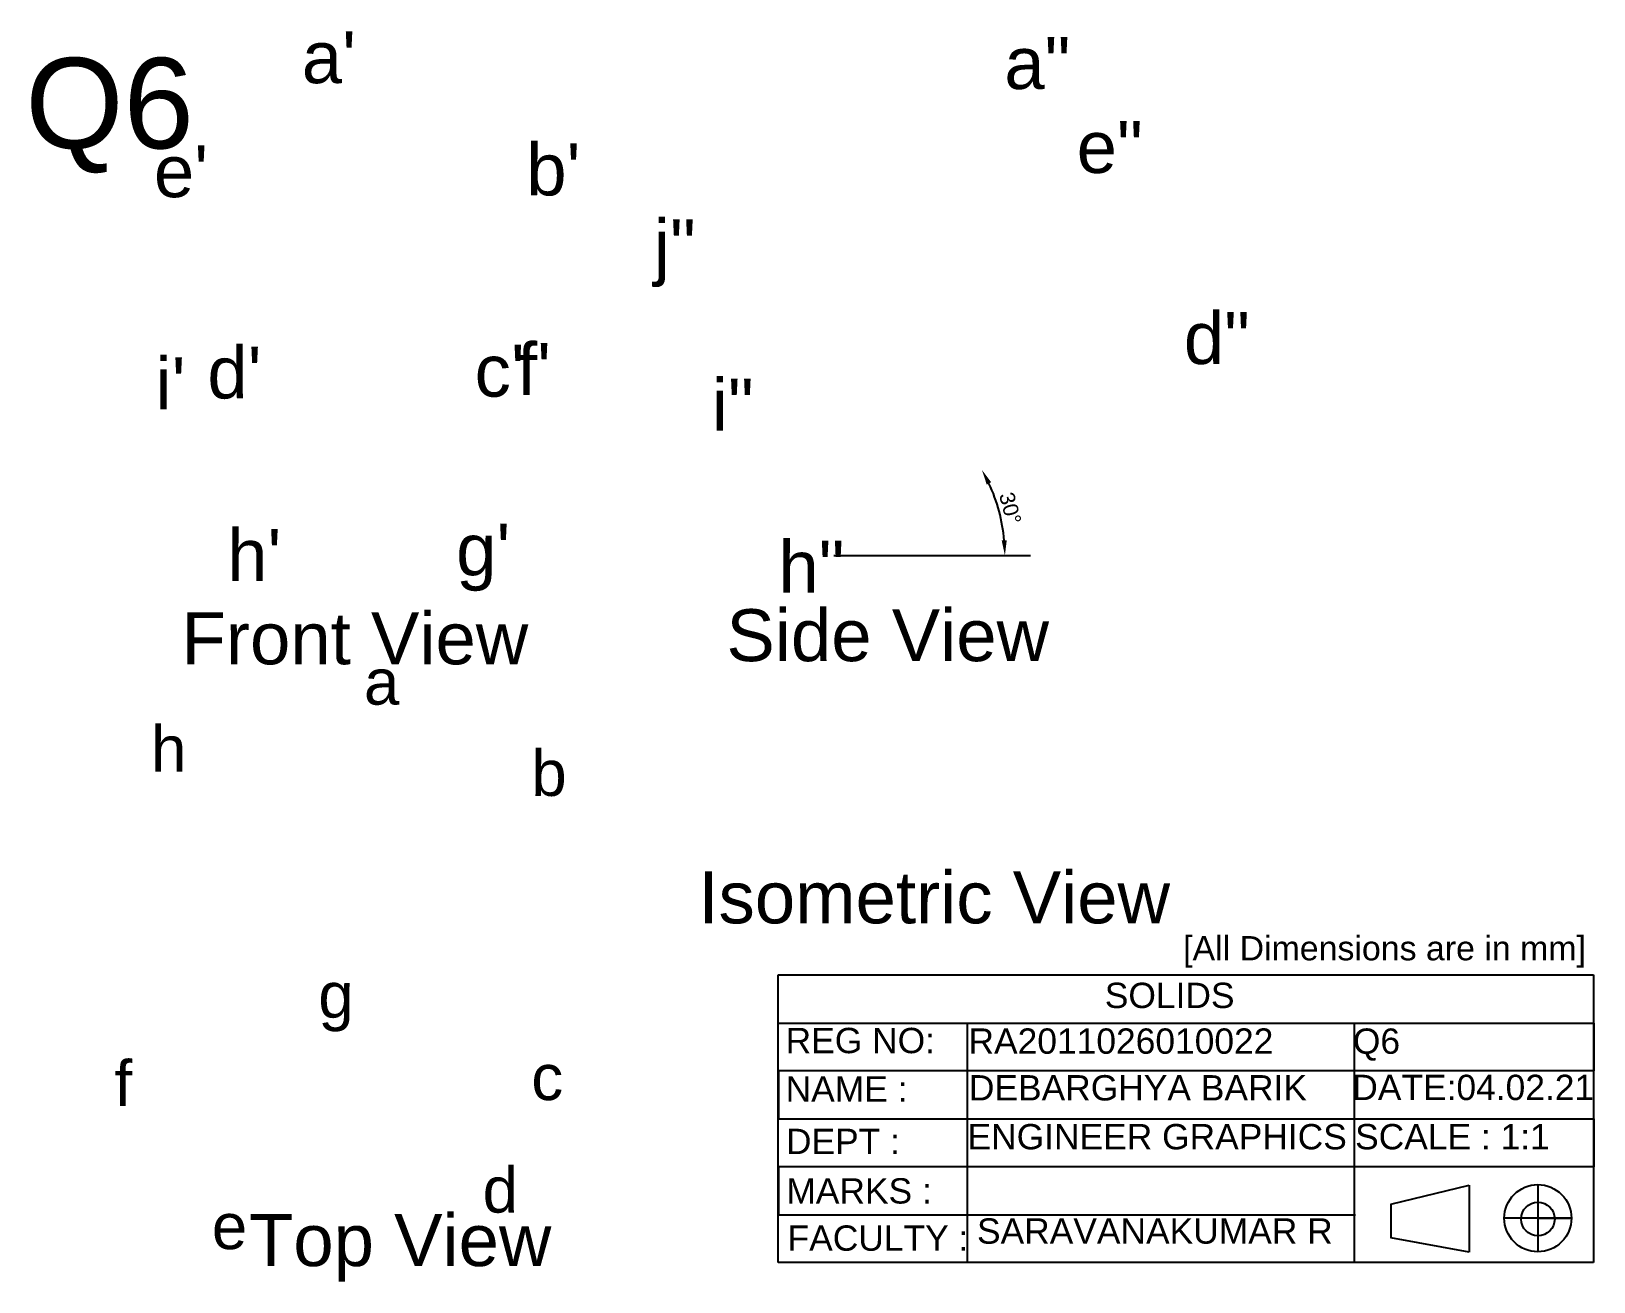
# Paper-space layout 'Q5' of a CAD drawing. Header units: millimetres. Extents: x 0 to 258, y 0 to 206.
import ezdxf

# ---------------------------------------------------------------- set-up
doc = ezdxf.new("R2010")
doc.units = ezdxf.units.MM
doc.styles.get("Standard").update_dxf_attribs({"font": 'arial.ttf'})
doc.dimstyles.new('ISO-25', dxfattribs={"dimtxt": 2.5, "dimasz": 2.5, "dimexe": 1.25, "dimexo": 0.625, "dimtad": 1, "dimtxsty": 'Standard', "dimcen": 2.5, "dimadec": 0, "dimazin": 0, "dimtfac": 1, "dimtmove": 0, "dimatfit": 3, "dimfxl": 1, "dimarcsym": 0})

# ---------------------------------------------------------------- blocks, each defined once
blk = doc.blocks.new('*D12')
at = {"color": 0, "lineweight": -2, "transparency": 16777216}
blk.add_arc((132.72, 119.34), 28.21, 5.079, 24.921, dxfattribs=at)
at = {"color": 0, "transparency": 16777216}
for points in [[(157.93, 131.03), (158.67, 131.42), (157.15, 133.44)], [(161.23, 121.85), (160.4, 121.82), (160.93, 119.34)]]:
    blk.add_solid(points, dxfattribs=at)
at = {"layer": 'Defpoints', "color": 0, "transparency": 16777216}
for p in [(184.68, 149.34, 17.63), (160.5, 124.24), (132.72, 119.34), (132.72, 119.34, 17.63), (165.13, 119.34)]:
    blk.add_point(p, dxfattribs=at)
at = {"color": 0, "transparency": 16777216, "insert": (161.81, 127.13), "char_height": 2.5, "attachment_point": 5, "rotation": 285}
blk.add_mtext('30°', dxfattribs=at)

psp = doc.layouts.new('Q5')

# ---------------------------------------------------------------- linework, layer by layer
for p, q in [((132.718, 119.337), (165.131, 119.337)), ((123.531, 50.18), (258.028, 50.18)), ((123.531, 2.711), (123.531, 50.18)), ((154.748, 50.172), (202.217, 50.172)), ((258.028, 50.18), (258.028, 2.711)), ((123.56, 42.231), (258.057, 42.231)), ((154.748, 2.703), (154.748, 42.261)), ((218.618, 2.71), (218.618, 42.228)), ((258.057, 42.231), (258.057, 34.319)), ((258.057, 34.319), (123.56, 34.319)), ((123.56, 34.319), (123.56, 26.408)), ((123.56, 26.408), (258.057, 26.408)), ((258.057, 26.408), (258.057, 18.496)), ((258.057, 18.496), (123.56, 18.496)), ((123.56, 18.496), (123.56, 10.585)), ((224.6, 12.36), (237.504, 15.507)), ((237.504, 15.507), (237.504, 4.431)), ((237.504, 15.506), (237.504, 4.43)), ((248.832, 15.577), (248.832, 10.038)), ((123.56, 10.585), (218.749, 10.585)), ((224.6, 12.36), (224.6, 6.822)), ((254.37, 10.033), (243.294, 10.033)), ((248.832, 10.033), (254.37, 10.033)), ((248.832, 10.031), (248.832, 4.493)), ((237.504, 4.431), (224.6, 6.822)), ((258.028, 2.711), (123.531, 2.711))]:
    psp.add_line(p, q)
for centre, radius in [((248.842, 10.037), 5.538), ((248.842, 9.899), 2.769)]:
    psp.add_circle(centre, radius)
for p in [(123.531, 42.269), (123.531, 34.357), (123.531, 26.446), (123.531, 18.534), (123.531, 10.622)]:
    psp.add_point(p)

# ---------------------------------------------------------------- texts
for s, height, p in [("a'", 8.5656, (44.95, 197.241)), ('a"', 8.5656, (160.827, 196.279)), ('Q6', 14.9273, (-0.662, 186.488)), ('e"', 8.5656, (172.767, 182.433)), ("e'", 8.5656, (20.558, 178.439)), ("b'", 8.5656, (81.979, 178.733)), ('j"', 8.5656, (103.034, 166.2)), ('d"', 8.5656, (190.44, 150.921)), ("f'", 8.5656, (80.442, 145.819)), ("i'", 8.5656, (20.833, 143.459)), ("d'", 8.5656, (29.374, 145.243)), ("c'", 8.5656, (73.456, 145.536)), ('i"', 8.5656, (112.586, 139.94)), ("h'", 8.5656, (32.637, 115.14)), ("g'", 8.5656, (70.409, 116.025)), ('h"', 8.5656, (123.572, 113.202)), ('Side View', 8.5656, (114.995, 101.912)), ('Front View', 8.5656, (25.114, 101.392)), ('a', 7.528, (55.204, 94.741)), ('h', 7.528, (20.074, 83.704)), ('b', 7.528, (82.807, 79.691)), ('Isometric View', 8.56563, (110.37, 58.666)), ('[All Dimensions are in mm]', 4, (190.325, 52.569)), ('g', 7.528, (47.676, 43.068)), ('                 SOLIDS', 4.17678, (149.85, 44.702)), ('REG NO:', 4.1768, (124.758, 37.256)), ('RA2011026010022', 4.17678, (154.927, 37.162)), ('Q6', 4.1768, (218.33, 37.152)), ('f', 7.528, (14.051, 28.519)), ('c', 7.528, (82.807, 29.522)), ('DEBARGHYA BARIK', 4.17678, (154.988, 29.454)), ('DATE:04.02.21', 4.17678, (218.229, 29.523)), ('NAME :', 4.1768, (124.758, 29.26)), ('DEPT :', 4.1768, (124.815, 20.619)), ('ENGINEER GRAPHICS', 4.17678, (154.762, 21.395)), ('SCALE : 1:1', 4.17678, (218.694, 21.397)), ('d', 7.528, (74.777, 10.96)), ('MARKS :', 4.1768, (124.879, 12.456)), ('e', 7.528, (30.111, 4.939)), ('Top View', 8.5656, (36.239, 2.14)), ('FACULTY :', 4.1768, (125.079, 4.672)), ('SARAVANAKUMAR R', 4.17678, (156.325, 5.835))]:
    psp.add_text(s, height=height).set_placement(p)

# ---------------------------------------------------------------- dimensions: what is measured, and where the dimension line sits
dim = psp.add_angular_dim_2l(base=(160.5, 124.236), line1=((132.718, 119.337, 17.634), (184.679, 149.337, 17.634)), line2=((132.718, 119.337), (165.131, 119.337)), dimstyle='ISO-25')
dim.commit()
dim.dimension.update_dxf_attribs({"geometry": '*D12', "text_midpoint": (161.805, 127.131)})

doc.saveas('drawing.dxf')
